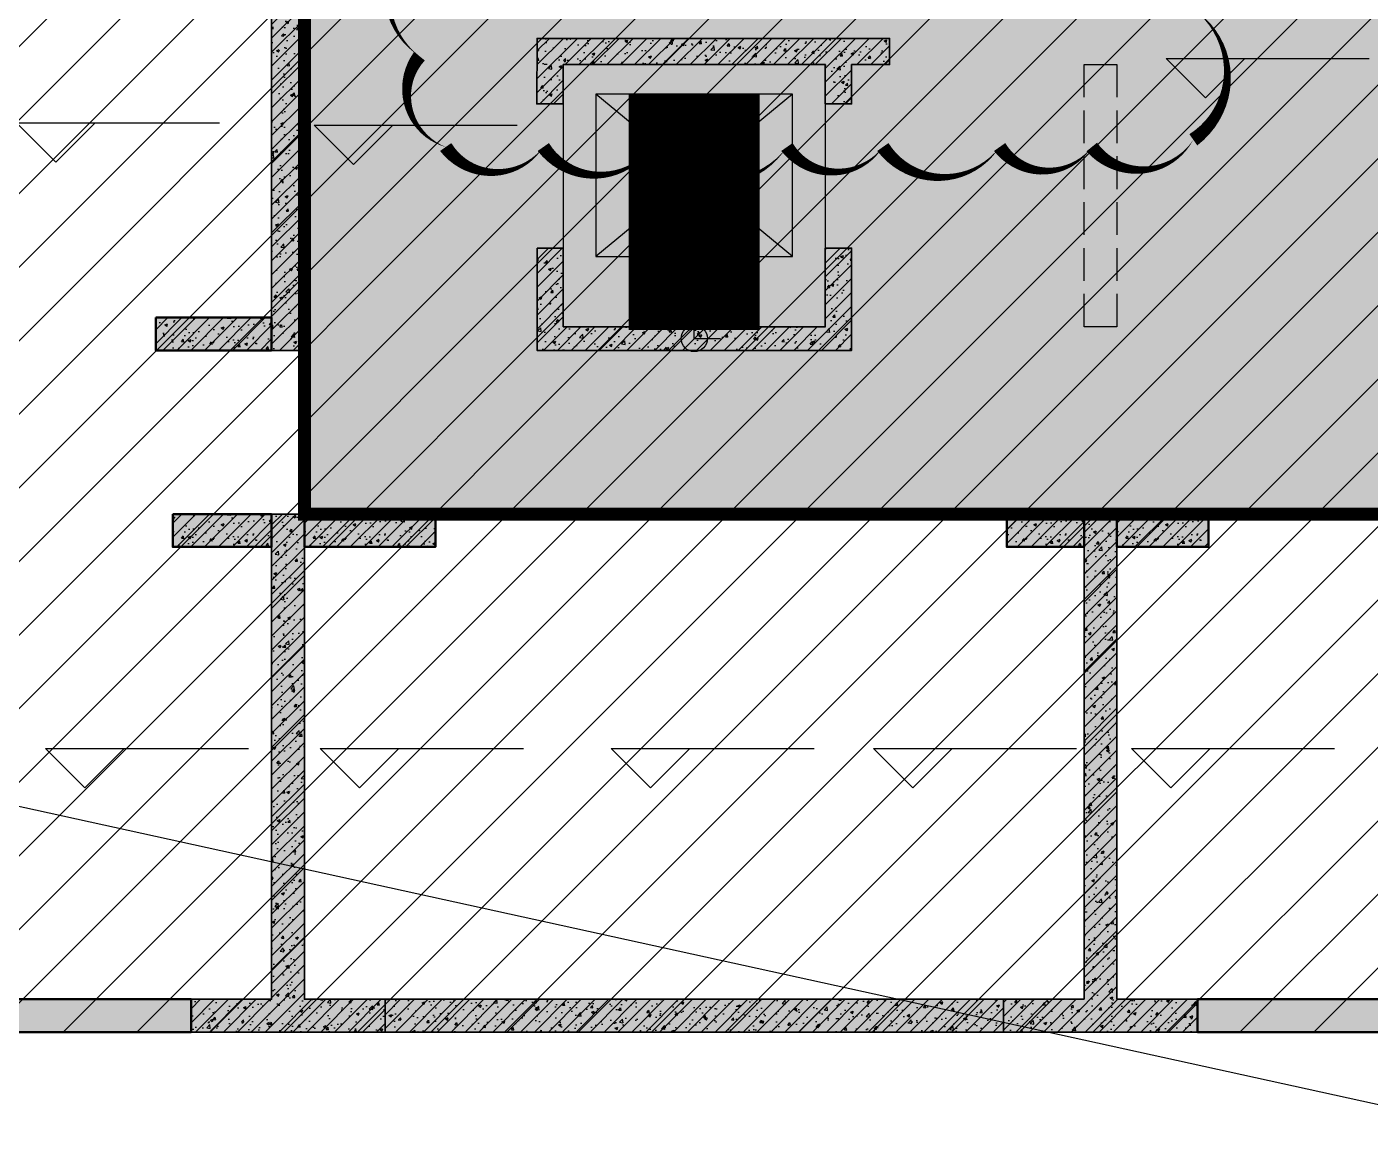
# Model space of a CAD drawing. Extents: x -1338203 to 1886333, y -530034 to 1031844.
# Drawn here: x 543008 to 553258, y 232959 to 241337 of the extents above; entities that cross this region are included whole.
import ezdxf

# ---------------------------------------------------------------- set-up
doc = ezdxf.new("R2010")
doc.units = 0
doc.header["$LTSCALE"] = 1000
doc.header["$MEASUREMENT"] = 0
doc.linetypes.add('A-20-平面B1$0$DASH', pattern=[0.35, 0.25, -0.1])
for name, color, linetype, plot in [('A-001-主楼相对位置参照$0$AAD-A-MARK', 6, 'Continuous', False), ('A-001-主楼组合参照B1$0$0A-X-AREA', 6, 'Continuous', False), ('A-20-平面B1$0$$3$AAD-A-MARK', 6, 'Continuous', False), ('A-20-平面B1$0$AAD-A-MARK', 6, 'Continuous', False), ('A-20-平面B1$0$AAD-A-MODIFY_20230109', 201, 'Continuous', False), ('AAD-A-PROOF', 30, 'Continuous', False), ('P20-预留预埋-B1$0$AAD-A-MARK', 6, 'Continuous', False), ('S20柱墙B1_1$0$AAD-A-MARK', 6, 'Continuous', False)]:
    doc.layers.add(name, color=color, linetype=linetype, plot=plot)
for name, color, linetype in [('A-20-平面B1$0$$2$0A-E-EVTR', 2, 'Continuous'), ('A-20-平面B1$0$0A-A-SYMB-ELEV', 150, 'Continuous'), ('A-20-平面B1$0$0A-B-D&W', 135, 'Continuous'), ('p-a-core', 1, 'Continuous'), ('S20柱墙B1_1$0$0S-CW-HATCH', 251, 'Continuous'), ('S20柱墙B1_1$0$0S-CW-HATCH-UP', 251, 'Continuous')]:
    doc.layers.add(name, color=color, linetype=linetype)
doc.layers.add('p-h-walkable', color=7, linetype='Continuous', lineweight=70, true_color=0xf0f0f0)
doc.layers.add('S20柱墙B1_1$0$0S-CW-LINE', color=7, linetype='Continuous', lineweight=50)
pattern_1 = [(45, (-537701.02, -383122.39), (-53.033009, 53.033009), []), (50, (-537701.02, -383122.39), (215.178055, -18.82564), [22.5, -247.5]), (355, (-537701.02, -383122.39), (-41.6254, 225.65764), [18, -198]), (100.4514, (-537683.09, -383123.96), (173.552815, 206.83186), [19.12206, -210.342634]), (46.1842, (-537701.02, -383062.4), (320.17231, -49.6557), [33.75, -371.25]), (96.6356, (-537674.34, -383066.53), (280.39881, 292.23536), [28.68309, -315.5139]), (351.1842, (-537701.02, -383062.4), (280.39858, 292.23558), [27, -297]), (21, (-537671.02, -383077.39), (179.072116, -120.785667), [22.5, -247.5]), (326, (-537671.02, -383077.39), (72.9946, 217.54501), [18, -198]), (71.4514, (-537656.1, -383087.45), (252.06679, 96.75915), [19.12206, -210.342634]), (37.5, (-537701.02, -383122.39), (3.647957, 99.868156), [0, -195.6, 0, -201, 0, -198.75]), (7.5, (-537701.02, -383122.39), (78.920861, 118.323514), [0, -114.6, 0, -191.1, 0, -75.75]), (327.5, (-537767.92, -383122.39), (160.146731, -6.766462), [0, -75, 0, -234, 0, -310.5]), (317.5, (-537797.92, -383122.39), (174.95585, 30.031495), [0, -97.5, 0, -155.4, 0, -220.5])]
pattern_2 = [(45, (-3344258, -271025.844), (-53.0330086, 53.0330086), []), (50, (-3344258, -271025.84), (215.178055, -18.8256405), [22.5, -247.5]), (355, (-3344258, -271025.84), (-41.6254, 225.65764), [18, -198]), (100.4514, (-3344240.07, -271027.41), (173.552815, 206.831863), [19.122057, -210.342634]), (46.1842, (-3344258, -270965.84), (320.172315, -49.655704), [33.75, -371.25]), (96.6356, (-3344231.32, -270969.98), (280.398812, 292.23536), [28.683086, -315.5139]), (351.1842, (-3344258, -270965.84), (280.398584, 292.23558), [27, -297]), (21, (-3344228, -270980.84), (179.072116, -120.785667), [22.5, -247.5]), (326, (-3344228, -270980.84), (72.9946, 217.545014), [18, -198]), (71.4514, (-3344213.08, -270990.9), (252.066789, 96.759149), [19.122057, -210.342634]), (37.5, (-3344258, -271025.844), (3.6479566, 99.8681561), [0, -195.6, 0, -201, 0, -198.75]), (7.5, (-3344258, -271025.84), (78.9208612, 118.3235136), [0, -114.6, 0, -191.1, 0, -75.75]), (327.5, (-3344324.9, -271025.84), (160.1467309, -6.7664615), [0, -75, 0, -234, 0, -310.5]), (317.5, (-3344354.9, -271025.84), (174.955851, 30.0314947), [0, -97.5, 0, -155.4, 0, -220.5])]

# ---------------------------------------------------------------- blocks, each defined once
blk = doc.blocks.new('P20-预留预埋-B1')
at = {"layer": 'P20-预留预埋-B1$0$AAD-A-MARK'}
for q in [(0, 200), (200, 0)]:
    blk.add_line((0, 0), q, dxfattribs=at)
blk.add_circle((0, 0), 100, dxfattribs=at)
blk = doc.blocks.new('A-20-平面B1')
at = {"layer": 'A-20-平面B1$0$$2$0A-E-EVTR'}
for p, q in [((750, 1865), (-750, 1865)), ((-750, 1865), (-750, 625)), ((750, 625), (-750, 1865)), ((750, 1865), (-750, 625)), ((750, 625), (750, 1865)), ((-750, 625), (750, 625)), ((450, 470), (-450, 470)), ((-450, 470), (-450, 315)), ((450, 315), (450, 470)), ((-450, 315), (450, 315))]:
    blk.add_line(p, q, dxfattribs=at)
at = {"layer": 'A-20-平面B1$0$$3$AAD-A-MARK'}
for q in [(0, 200), (200, 0)]:
    blk.add_line((0, 0), q, dxfattribs=at)
blk.add_circle((0, 0), 100, dxfattribs=at)
at = {"layer": 'A-20-平面B1$0$0A-A-SYMB-ELEV'}
for p, q in [((3902, 1836), (3602, 2136)), ((3602, 2136), (5151, 2136)), ((3902, 1836), (4202, 2136)), ((-4872, 1345), (-5172, 1645)), ((-5172, 1645), (-3623, 1645)), ((-4872, 1345), (-4572, 1645)), ((-2600, 1328), (-2900, 1628)), ((-2900, 1628), (-1351, 1628)), ((-2600, 1328), (-2300, 1628)), ((-4650, -3428), (-4950, -3128)), ((-4950, -3128), (-3401, -3128)), ((-4650, -3428), (-4350, -3128)), ((-2554, -3428), (-2854, -3128)), ((-2854, -3128), (-1304, -3128)), ((-2554, -3428), (-2254, -3128)), ((-333, -3428), (-633, -3128)), ((-633, -3128), (916, -3128)), ((-333, -3428), (-33, -3128)), ((1667, -3428), (1367, -3128)), ((1367, -3128), (2916, -3128)), ((1667, -3428), (1967, -3128)), ((3637, -3428), (3337, -3128)), ((3337, -3128), (4886, -3128)), ((3637, -3428), (3937, -3128))]:
    blk.add_line(p, q, dxfattribs=at)
at = {"layer": 'A-20-平面B1$0$0A-B-D&W', "linetype": 'A-20-平面B1$0$DASH'}
blk.add_lwpolyline([(2975, 2090), (3225, 2090), (3225, 90), (2975, 90)], close=True, dxfattribs=at)
at = {"layer": 'A-20-平面B1$0$AAD-A-MARK'}
for q in [(0, 200), (0, 200), (200, 0), (200, 0)]:
    blk.add_line((0, 0), q, dxfattribs=at)
blk.add_circle((0, 0), 100, dxfattribs=at)
blk.add_circle((0, 0), 100, dxfattribs=at)
at = {"layer": 'A-20-平面B1$0$AAD-A-MODIFY_20230109', "color": 6, "flags": 128}
blk.add_lwpolyline([(-2097, 4947, 0, 105, -0.520567), (-1378, 4947, 0, 105, -0.520567), (-434, 4947, 0, 105, -0.520567), (500, 4947, 0, 105, -0.520567), (1319, 4947, 0, 105, -0.520567), (2084, 4947, 0, 105, -0.520567), (3053, 4947, 0, 105, -0.520567), (3771, 4947, 0, 105, -0.520567), (3808, 4130, 0, 105, -0.520567), (3808, 3392, 0, 105, -0.520567), (3808, 2514, 0, 105, -0.520567), (3808, 1516, 0, 105, -0.520567), (3033, 1461, 0, 105, -0.520567), (2330, 1461, 0, 105, -0.520567), (1439, 1461, 0, 105, -0.520567), (707, 1461, 0, 105, -0.520567), (-328, 1461, 0, 105, -0.520567), (-1152, 1461, 0, 105, -0.520567), (-1897, 1461, 0, 105, -0.520567), (-2097, 2154, 0, 105, -0.520567), (-2097, 3092, 0, 105, -0.520567), (-2097, 4021, 0, 105, -0.520567)], format="xyseb", close=True, dxfattribs=at)
blk.add_blockref('P20-预留预埋-B1', (0, 0))
blk = doc.blocks.new('A-001-主楼相对位置参照')
at = {"layer": 'A-001-主楼相对位置参照$0$AAD-A-MARK'}
blk.add_lwpolyline([(-219264, -67840), (-217264, -67840), (-217264, -65840), (-219264, -65840)], close=True, dxfattribs=at)
blk = doc.blocks.new('S20柱墙B1_1')
at = {"layer": 'S20柱墙B1_1$0$0S-CW-HATCH'}
h = blk.add_hatch(color=256, dxfattribs=at)
h.dxf.hatch_style = 1
h.paths.add_polyline_path([(-3500, 4240), (-3225, 4240), (-3225, -90), (-2975, -90), (-2975, 4490), (-3500, 4490)])
h = blk.add_hatch(color=256, dxfattribs=at)
h.dxf.hatch_style = 1
h.paths.add_polyline_path([(-1000, 1790), (-1000, 2090), (110, 2090), (1000, 2090), (1000, 1790), (1200, 1790), (1200, 2090), (1490, 2090), (1490, 2290), (1090, 2290), (110, 2290), (-1200, 2290), (-1202, 1790)])
h = blk.add_hatch(color=256, dxfattribs=at)
h.dxf.hatch_style = 1
h.paths.add_polyline_path([(-1200, 690), (-1200, -90), (0, -90), (1200, -90), (1200, 690), (1000, 690), (1000, 90), (0, 90), (-1000, 90), (-1000, 690)])
h = blk.add_hatch(color=256, dxfattribs=at)
h.dxf.hatch_style = 1
h.paths.add_polyline_path([(-4110, 160), (-3225, 160), (-3225, -90), (-4110, -90)])
h = blk.add_hatch(color=256, dxfattribs=at)
h.dxf.hatch_style = 1
h.paths.add_polyline_path([(-3980, -1340), (-3225, -1340), (-3225, -1590), (-3980, -1590)])
h = blk.add_hatch(color=256, dxfattribs=at)
h.dxf.hatch_style = 1
h.paths.add_polyline_path([(-3840, -5290), (-3100, -5290), (-2360, -5290), (-2360, -5040), (-2975, -5040), (-2975, -1340), (-3225, -1340), (-3225, -5040), (-3840, -5040)])
h = blk.add_hatch(color=256, dxfattribs=at)
h.dxf.hatch_style = 1
h.paths.add_polyline_path([(-2975, -1340), (-1975, -1340), (-1975, -1590), (-2975, -1590)])
h = blk.add_hatch(color=256, dxfattribs=at)
h.dxf.hatch_style = 1
h.paths.add_polyline_path([(2975, -5040), (2360, -5040), (2360, -5290), (3100, -5290), (3840, -5290), (3840, -5040), (3225, -5040), (3225, -1340), (2975, -1340)])
h = blk.add_hatch(color=256, dxfattribs=at)
h.dxf.hatch_style = 1
h.paths.add_polyline_path([(2385, -1340), (2975, -1340), (2975, -1590), (2385, -1590)])
h = blk.add_hatch(color=256, dxfattribs=at)
h.dxf.hatch_style = 1
h.paths.add_polyline_path([(3225, -1340), (3925, -1340), (3925, -1590), (3225, -1590)])
h = blk.add_hatch(color=256, dxfattribs=at)
h.dxf.hatch_style = 1
h.paths.add_polyline_path([(-9340, -5040), (-3840, -5040), (-3840, -5290), (-9340, -5290)])
h = blk.add_hatch(color=256, dxfattribs=at)
h.dxf.hatch_style = 1
h.paths.add_polyline_path([(-2360, -5040), (2360, -5040), (2360, -5290), (-2360, -5290)])
h = blk.add_hatch(color=256, dxfattribs=at)
h.dxf.hatch_style = 1
h.paths.add_polyline_path([(9340, -5040), (3840, -5040), (3840, -5290), (9340, -5290)])
at = {"layer": 'S20柱墙B1_1$0$0S-CW-HATCH-UP'}
h = blk.add_hatch(dxfattribs=at)
h.set_pattern_fill('钢筋混凝土', color=256, scale=30)
h.set_pattern_definition(pattern_1)
h.paths.add_polyline_path([(-3500, 4240), (-3225, 4240), (-3225, -90), (-2975, -90), (-2975, 4490), (-3500, 4490)])
h = blk.add_hatch(dxfattribs=at)
h.set_pattern_fill('钢筋混凝土', color=256, scale=30)
h.set_pattern_definition(pattern_1)
h.paths.add_polyline_path([(-1000, 1790), (-1000, 2090), (110, 2090), (1000, 2090), (1000, 1790), (1200, 1790), (1200, 2090), (1490, 2090), (1490, 2290), (1090, 2290), (110, 2290), (-1200, 2290), (-1202, 1790)])
h = blk.add_hatch(dxfattribs=at)
h.set_pattern_fill('钢筋混凝土', color=256, scale=30)
h.set_pattern_definition(pattern_1)
h.paths.add_polyline_path([(-1200, 690), (-1200, -90), (0, -90), (1200, -90), (1200, 690), (1000, 690), (1000, 90), (0, 90), (-1000, 90), (-1000, 690)])
h = blk.add_hatch(dxfattribs=at)
h.set_pattern_fill('钢筋混凝土', color=256, scale=30)
h.set_pattern_definition([(45, (-3337048, -265825.844), (-53.0330086, 53.0330086), []), (50, (-3337048, -265825.84), (215.178055, -18.8256405), [22.5, -247.5]), (355, (-3337048, -265825.84), (-41.6254, 225.65764), [18, -198]), (100.4514, (-3337030.07, -265827.41), (173.552815, 206.831863), [19.122057, -210.342634]), (46.1842, (-3337048, -265765.84), (320.172315, -49.655704), [33.75, -371.25]), (96.6356, (-3337021.32, -265769.98), (280.398812, 292.23536), [28.683086, -315.5139]), (351.1842, (-3337048, -265765.84), (280.398584, 292.23558), [27, -297]), (21, (-3337018, -265780.84), (179.072116, -120.785667), [22.5, -247.5]), (326, (-3337018, -265780.84), (72.9946, 217.545014), [18, -198]), (71.4514, (-3337003.08, -265790.9), (252.066789, 96.759149), [19.122057, -210.342634]), (37.5, (-3337048, -265825.844), (3.6479566, 99.8681561), [0, -195.6, 0, -201, 0, -198.75]), (7.5, (-3337048, -265825.84), (78.9208612, 118.3235136), [0, -114.6, 0, -191.1, 0, -75.75]), (327.5, (-3337114.9, -265825.84), (160.1467309, -6.7664615), [0, -75, 0, -234, 0, -310.5]), (317.5, (-3337144.9, -265825.84), (174.955851, 30.0314947), [0, -97.5, 0, -155.4, 0, -220.5])])
h.paths.add_polyline_path([(-4110, 160), (-3225, 160), (-3225, -90), (-4110, -90)])
h = blk.add_hatch(dxfattribs=at)
h.set_pattern_fill('钢筋混凝土', color=256, scale=30)
h.set_pattern_definition([(45, (-3337048, -267325.82), (-53.0330086, 53.0330086), []), (50, (-3337048, -267325.82), (215.178055, -18.8256405), [22.5, -247.5]), (355, (-3337048, -267325.82), (-41.6254, 225.65764), [18, -198]), (100.4514, (-3337030.07, -267327.4), (173.552815, 206.831863), [19.122057, -210.342634]), (46.1842, (-3337048, -267265.82), (320.172315, -49.655704), [33.75, -371.25]), (96.6356, (-3337021.32, -267269.96), (280.398812, 292.23536), [28.683086, -315.5139]), (351.1842, (-3337048, -267265.82), (280.398584, 292.23558), [27, -297]), (21, (-3337018, -267280.82), (179.072116, -120.785667), [22.5, -247.5]), (326, (-3337018, -267280.82), (72.9946, 217.545014), [18, -198]), (71.4514, (-3337003.08, -267290.89), (252.066789, 96.759149), [19.122057, -210.342634]), (37.5, (-3337048, -267325.82), (3.6479566, 99.8681561), [0, -195.6, 0, -201, 0, -198.75]), (7.5, (-3337048, -267325.82), (78.9208612, 118.3235136), [0, -114.6, 0, -191.1, 0, -75.75]), (327.5, (-3337114.9, -267325.82), (160.1467309, -6.7664615), [0, -75, 0, -234, 0, -310.5]), (317.5, (-3337144.9, -267325.82), (174.955851, 30.0314947), [0, -97.5, 0, -155.4, 0, -220.5])])
h.paths.add_polyline_path([(-3980, -1340), (-3225, -1340), (-3225, -1590), (-3980, -1590)])
h = blk.add_hatch(dxfattribs=at)
h.set_pattern_fill('钢筋混凝土', color=256, scale=30)
h.set_pattern_definition(pattern_1)
h.paths.add_polyline_path([(-3840, -5290), (-3100, -5290), (-2360, -5290), (-2360, -5040), (-2975, -5040), (-2975, -1340), (-3225, -1340), (-3225, -5040), (-3840, -5040)])
h = blk.add_hatch(dxfattribs=at)
h.set_pattern_fill('钢筋混凝土', color=256, scale=30)
h.set_pattern_definition([(45, (-3336043, -267325.82), (-53.0330086, 53.0330086), []), (50, (-3336043, -267325.82), (215.178055, -18.8256405), [22.5, -247.5]), (355, (-3336043, -267325.82), (-41.6254, 225.65764), [18, -198]), (100.4514, (-3336025.07, -267327.4), (173.552815, 206.831863), [19.122057, -210.342634]), (46.1842, (-3336043, -267265.82), (320.172315, -49.655704), [33.75, -371.25]), (96.6356, (-3336016.32, -267269.96), (280.398812, 292.23536), [28.683086, -315.5139]), (351.1842, (-3336043, -267265.82), (280.398584, 292.23558), [27, -297]), (21, (-3336013, -267280.82), (179.072116, -120.785667), [22.5, -247.5]), (326, (-3336013, -267280.82), (72.9946, 217.545014), [18, -198]), (71.4514, (-3335998.08, -267290.89), (252.066789, 96.759149), [19.122057, -210.342634]), (37.5, (-3336043, -267325.82), (3.6479566, 99.8681561), [0, -195.6, 0, -201, 0, -198.75]), (7.5, (-3336043, -267325.82), (78.9208612, 118.3235136), [0, -114.6, 0, -191.1, 0, -75.75]), (327.5, (-3336109.9, -267325.82), (160.1467309, -6.7664615), [0, -75, 0, -234, 0, -310.5]), (317.5, (-3336139.9, -267325.82), (174.955851, 30.0314947), [0, -97.5, 0, -155.4, 0, -220.5])])
h.paths.add_polyline_path([(-2975, -1340), (-1975, -1340), (-1975, -1590), (-2975, -1590)])
h = blk.add_hatch(dxfattribs=at)
h.set_pattern_fill('钢筋混凝土', color=256, scale=30)
h.set_pattern_definition(pattern_1)
h.paths.add_polyline_path([(2975, -5040), (2360, -5040), (2360, -5290), (3100, -5290), (3840, -5290), (3840, -5040), (3225, -5040), (3225, -1340), (2975, -1340)])
h = blk.add_hatch(dxfattribs=at)
h.set_pattern_fill('钢筋混凝土', color=256, scale=30)
h.set_pattern_definition([(45, (-3330848.15, -267325.82), (-53.0330086, 53.0330086), []), (50, (-3330848.15, -267325.82), (215.178055, -18.8256405), [22.5, -247.5]), (355, (-3330848.15, -267325.82), (-41.6254, 225.65764), [18, -198]), (100.4514, (-3330830.22, -267327.4), (173.552815, 206.831863), [19.122057, -210.342634]), (46.1842, (-3330848.15, -267265.82), (320.172315, -49.655704), [33.75, -371.25]), (96.6356, (-3330821.47, -267269.96), (280.398812, 292.23536), [28.683086, -315.5139]), (351.1842, (-3330848.15, -267265.82), (280.398584, 292.23558), [27, -297]), (21, (-3330818.15, -267280.82), (179.072116, -120.785667), [22.5, -247.5]), (326, (-3330818.15, -267280.82), (72.9946, 217.545014), [18, -198]), (71.4514, (-3330803.23, -267290.89), (252.066789, 96.759149), [19.122057, -210.342634]), (37.5, (-3330848.15, -267325.82), (3.6479566, 99.8681561), [0, -195.6, 0, -201, 0, -198.75]), (7.5, (-3330848.15, -267325.82), (78.9208612, 118.3235136), [0, -114.6, 0, -191.1, 0, -75.75]), (327.5, (-3330915.05, -267325.82), (160.1467309, -6.7664615), [0, -75, 0, -234, 0, -310.5]), (317.5, (-3330945.05, -267325.82), (174.955851, 30.0314947), [0, -97.5, 0, -155.4, 0, -220.5])])
h.paths.add_polyline_path([(2385, -1340), (2975, -1340), (2975, -1590), (2385, -1590)])
h = blk.add_hatch(dxfattribs=at)
h.set_pattern_fill('钢筋混凝土', color=256, scale=30)
h.set_pattern_definition([(45, (-3329843, -267325.82), (-53.0330086, 53.0330086), []), (50, (-3329843, -267325.82), (215.178055, -18.8256405), [22.5, -247.5]), (355, (-3329843, -267325.82), (-41.6254, 225.65764), [18, -198]), (100.4514, (-3329825.07, -267327.4), (173.552815, 206.831863), [19.122057, -210.342634]), (46.1842, (-3329843, -267265.82), (320.172315, -49.655704), [33.75, -371.25]), (96.6356, (-3329816.32, -267269.96), (280.398812, 292.23536), [28.683086, -315.5139]), (351.1842, (-3329843, -267265.82), (280.398584, 292.23558), [27, -297]), (21, (-3329813, -267280.82), (179.072116, -120.785667), [22.5, -247.5]), (326, (-3329813, -267280.82), (72.9946, 217.545014), [18, -198]), (71.4514, (-3329798.08, -267290.89), (252.066789, 96.759149), [19.122057, -210.342634]), (37.5, (-3329843, -267325.82), (3.6479566, 99.8681561), [0, -195.6, 0, -201, 0, -198.75]), (7.5, (-3329843, -267325.82), (78.9208612, 118.3235136), [0, -114.6, 0, -191.1, 0, -75.75]), (327.5, (-3329909.9, -267325.82), (160.1467309, -6.7664615), [0, -75, 0, -234, 0, -310.5]), (317.5, (-3329939.9, -267325.82), (174.955851, 30.0314947), [0, -97.5, 0, -155.4, 0, -220.5])])
h.paths.add_polyline_path([(3225, -1340), (3925, -1340), (3925, -1590), (3225, -1590)])
h = blk.add_hatch(dxfattribs=at)
h.set_pattern_fill('钢筋混凝土', color=256, scale=30)
h.set_pattern_definition(pattern_2)
h.paths.add_polyline_path([(-9340, -5040), (-3840, -5040), (-3840, -5290), (-9340, -5290)])
h = blk.add_hatch(dxfattribs=at)
h.set_pattern_fill('钢筋混凝土', color=256, scale=30)
h.set_pattern_definition([(45, (0, 0), (-53.033, 53.033), []), (50, (0, 0), (215.178, -18.8256), [22.5, -247.5]), (355, (0, 0), (-41.625, 225.658), [18, -198]), (100.4514, (17.93, -1.57), (173.553, 206.832), [19.122, -210.343]), (46.184, (0, 60), (320.172, -49.656), [33.75, -371.25]), (96.6356, (26.68, 55.86), (280.399, 292.235), [28.683, -315.514]), (351.184, (0, 60), (280.399, 292.236), [27, -297]), (21, (30, 45), (179.072, -120.7857), [22.5, -247.5]), (326, (30, 45), (72.995, 217.545), [18, -198]), (71.4514, (44.92, 34.93), (252.067, 96.759), [19.122, -210.343]), (37.5, (0, 0), (3.648, 99.8682), [0, -195.6, 0, -201, 0, -198.75]), (7.5, (0, 0), (78.9209, 118.3235), [0, -114.6, 0, -191.1, 0, -75.75]), (327.5, (-66.9, 0), (160.1467, -6.7665), [0, -75, 0, -234, 0, -310.5]), (317.5, (-96.9, 0), (174.956, 30.0315), [0, -97.5, 0, -155.4, 0, -220.5])])
h.paths.add_polyline_path([(-2360, -5040), (2360, -5040), (2360, -5290), (-2360, -5290)])
h = blk.add_hatch(dxfattribs=at)
h.set_pattern_fill('钢筋混凝土', color=256, scale=30)
h.set_pattern_definition(pattern_2)
h.paths.add_polyline_path([(9340, -5040), (3840, -5040), (3840, -5290), (9340, -5290)])
at = {"layer": 'S20柱墙B1_1$0$0S-CW-LINE', "lineweight": 35}
for points in [[(-3500, 4240), (-3225, 4240), (-3225, -90), (-2975, -90), (-2975, 4490), (-3500, 4490)], [(-1000, 1790), (-1000, 2090), (110, 2090), (1000, 2090), (1000, 1790), (1200, 1790), (1200, 2090), (1490, 2090), (1490, 2290), (1090, 2290), (110, 2290), (-1200, 2290), (-1202, 1790)], [(-1200, 690), (-1200, -90), (0, -90), (1200, -90), (1200, 690), (1000, 690), (1000, 90), (0, 90), (-1000, 90), (-1000, 690)], [(-3840, -5290), (-3100, -5290), (-2360, -5290), (-2360, -5040), (-2975, -5040), (-2975, -1340), (-3225, -1340), (-3225, -5040), (-3840, -5040)], [(2975, -5040), (2360, -5040), (2360, -5290), (3100, -5290), (3840, -5290), (3840, -5040), (3225, -5040), (3225, -1340), (2975, -1340)], [(-2360, -5040), (2360, -5040), (2360, -5290), (-2360, -5290)]]:
    blk.add_lwpolyline(points, close=True, dxfattribs=at)
at = {"layer": 'S20柱墙B1_1$0$0S-CW-LINE'}
for points in [[(-4110, 160), (-3225, 160), (-3225, -90), (-4110, -90)], [(-3980, -1340), (-3225, -1340), (-3225, -1590), (-3980, -1590)], [(-2975, -1340), (-1975, -1340), (-1975, -1590), (-2975, -1590)], [(2385, -1340), (2975, -1340), (2975, -1590), (2385, -1590)], [(3225, -1340), (3925, -1340), (3925, -1590), (3225, -1590)], [(-9340, -5040), (-3840, -5040), (-3840, -5290), (-9340, -5290)], [(9340, -5040), (3840, -5040), (3840, -5290), (9340, -5290)]]:
    blk.add_lwpolyline(points, close=True, dxfattribs=at)
at = {"layer": 'S20柱墙B1_1$0$AAD-A-MARK'}
for q in [(0, 200), (0, 200), (0, 200), (0, 200), (0, 200), (0, 200), (200, 0), (200, 0), (200, 0), (200, 0), (200, 0), (200, 0)]:
    blk.add_line((0, 0), q, dxfattribs=at)
blk.add_circle((0, 0), 100, dxfattribs=at)
blk.add_circle((0, 0), 100, dxfattribs=at)
blk.add_circle((0, 0), 100, dxfattribs=at)
blk.add_circle((0, 0), 100, dxfattribs=at)
blk.add_circle((0, 0), 100, dxfattribs=at)
blk.add_circle((0, 0), 100, dxfattribs=at)

msp = doc.modelspace()

# ---------------------------------------------------------------- hatches: boundary and pattern name
at = {"ltscale": 0.002}
h = msp.add_hatch(dxfattribs=at)
h.set_pattern_fill('ANSI31', color=8, scale=250)
h.set_pattern_definition([(45, (766365.37, 306889.07), (-280.633, 280.633), [])])
h.paths.add_polyline_path([(531801, 240089.1), (531801, 233919.1), (531926, 233919.1), (542068.5, 233919.1), (542253.6, 233669.4), (557441, 233669.1), (557441, 233069.1), (557861, 233069.1), (557861, 233669.1), (559686, 233669.1), (559686, 233069.1), (559936, 233069.1), (559936, 233669.1), (561266, 233669.1), (561266, 233069.1), (561516, 233069.1), (561516, 233669.1), (565181, 233669.1), (565181, 236599.1), (564401, 236599.1), (564401, 237369.1), (566101, 237369.1), (566101, 239169.1), (559691, 239169.1), (559691, 242449.1), (557691, 242449.1), (557691, 243449.1), (549661, 243449.1), (549661, 247019.1), (546541, 247019.1), (546541, 243449.1), (538511, 243449.1), (538511, 242449.1), (533691, 242449.1), (533691, 243419.1), (530901, 243419.1), (530901, 240089.1)])
at = {"layer": 'p-h-walkable', "ltscale": 0.002}
h = msp.add_hatch(color=256, dxfattribs=at)
h.dxf.hatch_style = 1
h.paths.add_polyline_path([(514490.7, 277949.1), (514490.7, 273889.1), (520955.8, 273889.1), (534087.5, 256178.4), (538435.4, 250314.4), (543356.6, 253600.3), (543356.6, 247019.1), (549661, 247019.3), (549661, 243449.1), (545126, 243199.1), (545126, 237619.1), (557691, 237619.1), (557441, 242359.1), (578076.6, 242257.5), (578076.6, 244575.6), (585736.6, 244575.6), (585666.6, 241345.6), (590066.6, 241095.6), (590066.6, 238825.6), (593136.6, 238825.6), (593136.6, 241295.6), (598286.6, 241295.6), (598286.6, 244325.6), (613616.6, 244572.5), (613616.6, 241342.5), (618501.6, 241295.6), (618501.6, 238825.6), (621086.6, 238825.6), (621086.6, 241095.6), (626401.6, 241345.6), (626236.6, 244325.6), (640276.6, 244575.6), (640276.6, 286691), (623126.6, 286349.1), (623426.6, 293689.1), (616446.6, 293689.1), (616746.6, 286599.1), (595256.5, 286349.2), (595676.6, 293689.1), (588396.6, 293689.1), (588796.6, 286599.1), (572877.6, 286649.1), (571931.6, 275549.1), (564290.7, 275549.1), (564290.7, 277949.1), (551215.7, 278199.1), (551215.7, 287479.1), (544765.7, 287479.1), (544765.7, 278199.1), (518515.7, 278199.1), (518515.7, 287479.1), (512315.7, 287479.1), (512315.7, 278199.1)])

# ---------------------------------------------------------------- linework, layer by layer
at = {"layer": 'A-001-主楼组合参照B1$0$0A-X-AREA', "flags": 128}
msp.add_lwpolyline([(557691, 243449.1), (549661, 243449.1), (549661, 247019.1), (546541, 247019.1), (546541, 243449.1), (538511, 243449.1), (538511, 242449.1), (533691, 242449.1), (533691, 243419.1), (530901, 243419.1), (530901, 240089.1), (531801, 240089.1), (531801, 233919.1), (531926, 233919.1), (542068.5, 233919.1), (542253.6, 233669.4), (557441, 233669.1)], dxfattribs=at)
at = {"layer": 'AAD-A-PROOF', "color": 241, "ltscale": 0.002}
msp.add_line((639297.6, 214263.9), (380309.5, 271048.6), dxfattribs=at)
at = {"layer": 'p-a-core', "ltscale": 0.002, "const_width": 1000}
msp.add_lwpolyline([(548101, 240824.1), (548101, 239024.1)], dxfattribs=at)
at = {"layer": 'p-h-walkable', "ltscale": 0.002, "const_width": 100}
msp.add_lwpolyline([(512315.7, 287479.1), (512315.7, 278199.1), (514490.7, 277949.1), (514490.7, 273889.1), (520955.8, 273889.1), (534087.5, 256178.4), (538435.4, 250314.4), (543356.6, 253600.3), (543356.6, 247019.1), (549661, 247019.3), (549661, 243449.1), (545126, 243199.1), (545126, 237619.1), (557691, 237619.1), (557441, 242359.1), (578076.6, 242257.5)], dxfattribs=at)

# ---------------------------------------------------------------- block references
at = {"ltscale": 0.002}
for name, p in [('A-001-主楼相对位置参照', (766365.4, 306889.1)), ('A-20-平面B1', (548101, 238959.1)), ('S20柱墙B1_1', (548101, 238959.1))]:
    msp.add_blockref(name, p, dxfattribs=at)

doc.saveas('drawing.dxf')
